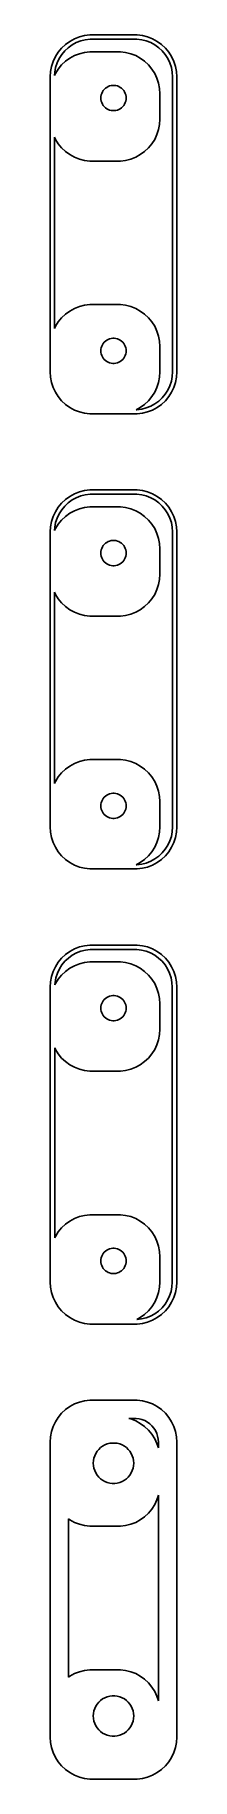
# Model space of a CAD drawing. Header units: metres. Extents: x -8 to 8, y 194 to 400.
import ezdxf

# ---------------------------------------------------------------- set-up
doc = ezdxf.new("R2010")
doc.units = ezdxf.units.M

msp = doc.modelspace()

# ---------------------------------------------------------------- linework, layer by layer
for p, q in [((-5.17912, 399.722), (-5.68712, 399.353)), ((-4.62889, 400.024), (-5.17912, 399.722)), ((-4.91121, 399.299), (-4.416, 399.572)), ((-4.04507, 400.255), (-4.62889, 400.024)), ((-4.416, 399.572), (-3.89056, 399.78)), ((-3.4369, 400.411), (-4.04507, 400.255)), ((-3.89056, 399.78), (-3.3432, 399.92)), ((-2.81395, 400.49), (-3.4369, 400.411)), ((-3.3432, 399.92), (-2.78255, 399.991)), ((2.81395, 400.49), (-2.81395, 400.49)), ((-2.78255, 399.991), (2.78255, 399.991)), ((2.78255, 399.991), (3.3432, 399.92)), ((3.4369, 400.411), (2.81395, 400.49)), ((3.3432, 399.92), (3.89056, 399.78)), ((4.04507, 400.255), (3.4369, 400.411)), ((3.89056, 399.78), (4.416, 399.572)), ((4.62889, 400.024), (4.04507, 400.255)), ((4.416, 399.572), (4.91121, 399.299)), ((5.17912, 399.722), (4.62889, 400.024)), ((5.68712, 399.353), (5.17912, 399.722)), ((-6.88153, 397.909), (-7.14888, 397.341)), ((-6.54507, 398.439), (-6.88153, 397.909)), ((-6.68399, 397.157), (-6.44337, 397.668)), ((-6.14484, 398.923), (-6.54507, 398.439)), ((-6.44337, 397.668), (-6.14056, 398.145)), ((-5.68712, 399.353), (-6.14484, 398.923)), ((-6.14056, 398.145), (-5.78035, 398.58)), ((-5.78035, 398.58), (-5.36839, 398.967)), ((-5.17912, 397.722), (-5.68712, 397.353)), ((-5.36839, 398.967), (-4.91121, 399.299)), ((-4.62889, 398.024), (-5.17912, 397.722)), ((-4.04507, 398.255), (-4.62889, 398.024)), ((-3.4369, 398.411), (-4.04507, 398.255)), ((-2.81395, 398.49), (-3.4369, 398.411)), ((0.81395, 398.49), (-2.81395, 398.49)), ((1.4369, 398.411), (0.81395, 398.49)), ((2.04507, 398.255), (1.4369, 398.411)), ((2.62889, 398.024), (2.04507, 398.255)), ((3.17912, 397.722), (2.62889, 398.024)), ((3.68712, 397.353), (3.17912, 397.722)), ((4.91121, 399.299), (5.36839, 398.967)), ((5.36839, 398.967), (5.78035, 398.58)), ((6.14484, 398.923), (5.68712, 399.353)), ((5.78035, 398.58), (6.14056, 398.145)), ((6.14056, 398.145), (6.44337, 397.668)), ((6.54507, 398.439), (6.14484, 398.923)), ((6.44337, 397.668), (6.68399, 397.157)), ((6.88153, 397.909), (6.54507, 398.439)), ((7.14888, 397.341), (6.88153, 397.909)), ((-7.46057, 396.127), (-7.5, 395.5)), ((-7.5, 395.5), (-7.5, 360.5)), ((-7.34291, 396.743), (-7.46057, 396.127)), ((-7.14888, 397.341), (-7.34291, 396.743)), ((-6.98859, 395.681), (-6.96451, 396.064)), ((-6.88153, 395.909), (-6.98859, 395.681)), ((-6.96451, 396.064), (-6.85861, 396.619)), ((-6.54507, 396.439), (-6.88153, 395.909)), ((-6.85861, 396.619), (-6.68399, 397.157)), ((-6.14484, 396.923), (-6.54507, 396.439)), ((-5.68712, 397.353), (-6.14484, 396.923)), ((4.14484, 396.923), (3.68712, 397.353)), ((4.54507, 396.439), (4.14484, 396.923)), ((4.88153, 395.909), (4.54507, 396.439)), ((5.14888, 395.341), (4.88153, 395.909)), ((5.34291, 394.743), (5.14888, 395.341)), ((6.68399, 397.157), (6.85861, 396.619)), ((6.85861, 396.619), (6.96451, 396.064)), ((6.96451, 396.064), (7, 395.5)), ((7, 395.5), (7, 360.5)), ((7.34291, 396.743), (7.14888, 397.341)), ((7.46057, 396.127), (7.34291, 396.743)), ((7.5, 395.5), (7.46057, 396.127)), ((7.5, 360.5), (7.5, 395.5)), ((-1.48816, 393.188), (-1.45287, 393.373)), ((-1.45287, 393.373), (-1.39465, 393.552)), ((-1.39465, 393.552), (-1.31445, 393.723)), ((-1.31445, 393.723), (-1.21352, 393.882)), ((-1.21352, 393.882), (-1.09344, 394.027)), ((-1.09344, 394.027), (-0.956131, 394.156)), ((-0.956131, 394.156), (-0.803726, 394.266)), ((-0.803726, 394.266), (-0.638657, 394.357)), ((-0.638657, 394.357), (-0.463516, 394.427)), ((-0.463516, 394.427), (-0.281067, 394.473)), ((-0.281067, 394.473), (-0.094177, 394.497)), ((-0.094177, 394.497), (0.094177, 394.497)), ((0.094177, 394.497), (0.281067, 394.473)), ((0.281067, 394.473), (0.463516, 394.427)), ((0.463516, 394.427), (0.638657, 394.357)), ((0.638657, 394.357), (0.803726, 394.266)), ((0.803726, 394.266), (0.956131, 394.156)), ((0.956131, 394.156), (1.09344, 394.027)), ((1.09344, 394.027), (1.21352, 393.882)), ((1.21352, 393.882), (1.31445, 393.723)), ((1.31445, 393.723), (1.39465, 393.552)), ((1.39465, 393.552), (1.45287, 393.373)), ((1.45287, 393.373), (1.48816, 393.188)), ((5.46057, 394.127), (5.34291, 394.743)), ((5.5, 393.5), (5.46057, 394.127)), ((5.5, 390.5), (5.5, 393.5)), ((-1.5, 393), (-1.48816, 393.188)), ((-1.48816, 392.812), (-1.5, 393)), ((-1.45287, 392.627), (-1.48816, 392.812)), ((-1.39465, 392.448), (-1.45287, 392.627)), ((-1.31445, 392.277), (-1.39465, 392.448)), ((-1.21352, 392.118), (-1.31445, 392.277)), ((-1.09344, 391.973), (-1.21352, 392.118)), ((-0.956131, 391.844), (-1.09344, 391.973)), ((-0.803726, 391.734), (-0.956131, 391.844)), ((-0.638657, 391.643), (-0.803726, 391.734)), ((-0.463516, 391.573), (-0.638657, 391.643)), ((-0.281067, 391.527), (-0.463516, 391.573)), ((-0.094177, 391.503), (-0.281067, 391.527)), ((0.094177, 391.503), (-0.094177, 391.503)), ((0.281067, 391.527), (0.094177, 391.503)), ((0.463516, 391.573), (0.281067, 391.527)), ((0.638657, 391.643), (0.463516, 391.573)), ((0.803726, 391.734), (0.638657, 391.643)), ((0.956131, 391.844), (0.803726, 391.734)), ((1.09344, 391.973), (0.956131, 391.844)), ((1.21352, 392.118), (1.09344, 391.973)), ((1.31445, 392.277), (1.21352, 392.118)), ((1.39465, 392.448), (1.31445, 392.277)), ((1.45287, 392.627), (1.39465, 392.448)), ((1.48816, 392.812), (1.45287, 392.627)), ((1.48816, 393.188), (1.5, 393)), ((1.5, 393), (1.48816, 392.812)), ((5.14888, 388.659), (5.34291, 389.257)), ((5.34291, 389.257), (5.46057, 389.873)), ((5.46057, 389.873), (5.5, 390.5)), ((-7, 365.657), (-7, 388.343)), ((-7, 388.343), (-6.88153, 388.091)), ((-6.88153, 388.091), (-6.54507, 387.561)), ((-6.54507, 387.561), (-6.14484, 387.077)), ((-6.14484, 387.077), (-5.68712, 386.647)), ((3.68712, 386.647), (4.14484, 387.077)), ((4.14484, 387.077), (4.54507, 387.561)), ((4.54507, 387.561), (4.88153, 388.091)), ((4.88153, 388.091), (5.14888, 388.659)), ((-5.68712, 386.647), (-5.17912, 386.278)), ((-5.17912, 386.278), (-4.62889, 385.976)), ((-4.62889, 385.976), (-4.04507, 385.745)), ((-4.04507, 385.745), (-3.4369, 385.589)), ((-3.4369, 385.589), (-2.81395, 385.51)), ((-2.81395, 385.51), (0.81395, 385.51)), ((0.81395, 385.51), (1.4369, 385.589)), ((1.4369, 385.589), (2.04507, 385.745)), ((2.04507, 385.745), (2.62889, 385.976)), ((2.62889, 385.976), (3.17912, 386.278)), ((3.17912, 386.278), (3.68712, 386.647)), ((-2.81395, 368.49), (-3.4369, 368.411)), ((0.81395, 368.49), (-2.81395, 368.49)), ((1.4369, 368.411), (0.81395, 368.49)), ((-6.54507, 366.439), (-6.88153, 365.909)), ((-6.14484, 366.923), (-6.54507, 366.439)), ((-5.68712, 367.353), (-6.14484, 366.923)), ((-5.17912, 367.722), (-5.68712, 367.353)), ((-4.62889, 368.024), (-5.17912, 367.722)), ((-4.04507, 368.255), (-4.62889, 368.024)), ((-3.4369, 368.411), (-4.04507, 368.255)), ((2.04507, 368.255), (1.4369, 368.411)), ((2.62889, 368.024), (2.04507, 368.255)), ((3.17912, 367.722), (2.62889, 368.024)), ((3.68712, 367.353), (3.17912, 367.722)), ((4.14484, 366.923), (3.68712, 367.353)), ((4.54507, 366.439), (4.14484, 366.923)), ((4.88153, 365.909), (4.54507, 366.439)), ((-6.88153, 365.909), (-7, 365.657)), ((-0.803726, 364.266), (-0.638657, 364.357)), ((-0.638657, 364.357), (-0.463516, 364.427)), ((-0.463516, 364.427), (-0.281067, 364.473)), ((-0.281067, 364.473), (-0.094177, 364.497)), ((-0.094177, 364.497), (0.094177, 364.497)), ((0.094177, 364.497), (0.281067, 364.473)), ((0.281067, 364.473), (0.463516, 364.427)), ((0.463516, 364.427), (0.638657, 364.357)), ((0.638657, 364.357), (0.803726, 364.266)), ((5.14888, 365.341), (4.88153, 365.909)), ((5.34291, 364.743), (5.14888, 365.341)), ((5.46057, 364.127), (5.34291, 364.743)), ((-1.5, 363), (-1.48816, 363.188)), ((-1.48816, 362.812), (-1.5, 363)), ((-1.48816, 363.188), (-1.45287, 363.373)), ((-1.45287, 362.627), (-1.48816, 362.812)), ((-1.45287, 363.373), (-1.39465, 363.552)), ((-1.39465, 362.448), (-1.45287, 362.627)), ((-1.39465, 363.552), (-1.31445, 363.723)), ((-1.31445, 362.277), (-1.39465, 362.448)), ((-1.31445, 363.723), (-1.21352, 363.882)), ((-1.21352, 362.118), (-1.31445, 362.277)), ((-1.21352, 363.882), (-1.09344, 364.027)), ((-1.09344, 364.027), (-0.956131, 364.156)), ((-0.956131, 364.156), (-0.803726, 364.266)), ((0.803726, 364.266), (0.956131, 364.156)), ((0.956131, 364.156), (1.09344, 364.027)), ((1.09344, 364.027), (1.21352, 363.882)), ((1.21352, 363.882), (1.31445, 363.723)), ((1.31445, 362.277), (1.21352, 362.118)), ((1.31445, 363.723), (1.39465, 363.552)), ((1.39465, 362.448), (1.31445, 362.277)), ((1.39465, 363.552), (1.45287, 363.373)), ((1.45287, 362.627), (1.39465, 362.448)), ((1.45287, 363.373), (1.48816, 363.188)), ((1.48816, 362.812), (1.45287, 362.627)), ((1.48816, 363.188), (1.5, 363)), ((1.5, 363), (1.48816, 362.812)), ((5.5, 363.5), (5.46057, 364.127)), ((5.5, 360.5), (5.5, 363.5)), ((-7.5, 360.5), (-7.46057, 359.873)), ((-1.09344, 361.973), (-1.21352, 362.118)), ((-0.956131, 361.844), (-1.09344, 361.973)), ((-0.803726, 361.734), (-0.956131, 361.844)), ((-0.638657, 361.643), (-0.803726, 361.734)), ((-0.463516, 361.573), (-0.638657, 361.643)), ((-0.281067, 361.527), (-0.463516, 361.573)), ((-0.094177, 361.503), (-0.281067, 361.527)), ((0.094177, 361.503), (-0.094177, 361.503)), ((0.281067, 361.527), (0.094177, 361.503)), ((0.463516, 361.573), (0.281067, 361.527)), ((0.638657, 361.643), (0.463516, 361.573)), ((0.803726, 361.734), (0.638657, 361.643)), ((0.956131, 361.844), (0.803726, 361.734)), ((1.09344, 361.973), (0.956131, 361.844)), ((1.21352, 362.118), (1.09344, 361.973)), ((5.46057, 359.873), (5.5, 360.5)), ((7, 360.5), (6.96451, 359.936)), ((7.46057, 359.873), (7.5, 360.5)), ((-7.46057, 359.873), (-7.34291, 359.257)), ((-7.34291, 359.257), (-7.14888, 358.659)), ((-7.14888, 358.659), (-6.88153, 358.091)), ((-6.88153, 358.091), (-6.54507, 357.561)), ((4.54507, 357.561), (4.88153, 358.091)), ((4.88153, 358.091), (5.14888, 358.659)), ((5.14888, 358.659), (5.34291, 359.257)), ((5.34291, 359.257), (5.46057, 359.873)), ((6.44337, 358.332), (6.14056, 357.855)), ((6.68399, 358.843), (6.44337, 358.332)), ((6.54507, 357.561), (6.88153, 358.091)), ((6.85861, 359.381), (6.68399, 358.843)), ((6.96451, 359.936), (6.85861, 359.381)), ((6.88153, 358.091), (7.14888, 358.659)), ((7.14888, 358.659), (7.34291, 359.257)), ((7.34291, 359.257), (7.46057, 359.873)), ((-6.54507, 357.561), (-6.14484, 357.077)), ((-6.14484, 357.077), (-5.68712, 356.647)), ((-5.68712, 356.647), (-5.17912, 356.278)), ((-5.17912, 356.278), (-4.62889, 355.976)), ((2.68895, 356.009), (3.17912, 356.278)), ((2.78255, 356.009), (2.68895, 356.009)), ((3.3432, 356.08), (2.78255, 356.009)), ((3.17912, 356.278), (3.68712, 356.647)), ((3.89056, 356.22), (3.3432, 356.08)), ((3.68712, 356.647), (4.14484, 357.077)), ((4.416, 356.428), (3.89056, 356.22)), ((4.14484, 357.077), (4.54507, 357.561)), ((4.91121, 356.701), (4.416, 356.428)), ((4.62889, 355.976), (5.17912, 356.278)), ((5.36839, 357.033), (4.91121, 356.701)), ((5.17912, 356.278), (5.68712, 356.647)), ((5.78035, 357.42), (5.36839, 357.033)), ((5.68712, 356.647), (6.14484, 357.077)), ((6.14056, 357.855), (5.78035, 357.42)), ((6.14484, 357.077), (6.54507, 357.561)), ((-4.62889, 355.976), (-4.04507, 355.745)), ((-4.04507, 355.745), (-3.4369, 355.589)), ((-3.4369, 355.589), (-2.81395, 355.51)), ((-2.81395, 355.51), (2.81395, 355.51)), ((2.81395, 355.51), (3.4369, 355.589)), ((3.4369, 355.589), (4.04507, 355.745)), ((4.04507, 355.745), (4.62889, 355.976)), ((-5.17912, 345.722), (-5.68712, 345.353)), ((-4.62889, 346.024), (-5.17912, 345.722)), ((-4.04507, 346.255), (-4.62889, 346.024)), ((-4.416, 345.572), (-3.89056, 345.78)), ((-3.4369, 346.411), (-4.04507, 346.255)), ((-3.89056, 345.78), (-3.3432, 345.92)), ((-2.81395, 346.49), (-3.4369, 346.411)), ((-3.3432, 345.92), (-2.78255, 345.991)), ((2.81395, 346.49), (-2.81395, 346.49)), ((-2.78255, 345.991), (2.78255, 345.991)), ((2.78255, 345.991), (3.3432, 345.92)), ((3.4369, 346.411), (2.81395, 346.49)), ((3.3432, 345.92), (3.89056, 345.78)), ((4.04507, 346.255), (3.4369, 346.411)), ((3.89056, 345.78), (4.416, 345.572)), ((4.62889, 346.024), (4.04507, 346.255)), ((5.17912, 345.722), (4.62889, 346.024)), ((5.68712, 345.353), (5.17912, 345.722)), ((-6.88153, 343.909), (-7.14888, 343.341)), ((-6.54507, 344.439), (-6.88153, 343.909)), ((-6.68399, 343.157), (-6.44337, 343.668)), ((-6.14484, 344.923), (-6.54507, 344.439)), ((-6.44337, 343.668), (-6.14056, 344.145)), ((-5.68712, 345.353), (-6.14484, 344.923)), ((-6.14056, 344.145), (-5.78035, 344.58)), ((-5.78035, 344.58), (-5.36839, 344.967)), ((-5.17912, 343.722), (-5.68712, 343.353)), ((-5.36839, 344.967), (-4.91121, 345.299)), ((-4.62889, 344.024), (-5.17912, 343.722)), ((-4.91121, 345.299), (-4.416, 345.572)), ((-4.04507, 344.255), (-4.62889, 344.024)), ((-3.4369, 344.411), (-4.04507, 344.255)), ((-2.81395, 344.49), (-3.4369, 344.411)), ((0.81395, 344.49), (-2.81395, 344.49)), ((1.4369, 344.411), (0.81395, 344.49)), ((2.04507, 344.255), (1.4369, 344.411)), ((2.62889, 344.024), (2.04507, 344.255)), ((3.17912, 343.722), (2.62889, 344.024)), ((3.68712, 343.353), (3.17912, 343.722)), ((4.416, 345.572), (4.91121, 345.299)), ((4.91121, 345.299), (5.36839, 344.967)), ((5.36839, 344.967), (5.78035, 344.58)), ((6.14484, 344.923), (5.68712, 345.353)), ((5.78035, 344.58), (6.14056, 344.145)), ((6.14056, 344.145), (6.44337, 343.668)), ((6.54507, 344.439), (6.14484, 344.923)), ((6.44337, 343.668), (6.68399, 343.157)), ((6.88153, 343.909), (6.54507, 344.439)), ((7.14888, 343.341), (6.88153, 343.909)), ((-7.46057, 342.127), (-7.5, 341.5)), ((-7.34291, 342.743), (-7.46057, 342.127)), ((-7.14888, 343.341), (-7.34291, 342.743)), ((-6.98859, 341.681), (-6.96451, 342.064)), ((-6.88153, 341.909), (-6.98859, 341.681)), ((-6.96451, 342.064), (-6.85861, 342.619)), ((-6.54507, 342.439), (-6.88153, 341.909)), ((-6.85861, 342.619), (-6.68399, 343.157)), ((-6.14484, 342.923), (-6.54507, 342.439)), ((-5.68712, 343.353), (-6.14484, 342.923)), ((4.14484, 342.923), (3.68712, 343.353)), ((4.54507, 342.439), (4.14484, 342.923)), ((4.88153, 341.909), (4.54507, 342.439)), ((5.14888, 341.341), (4.88153, 341.909)), ((6.68399, 343.157), (6.85861, 342.619)), ((6.85861, 342.619), (6.96451, 342.064)), ((6.96451, 342.064), (7, 341.5)), ((7.34291, 342.743), (7.14888, 343.341)), ((7.46057, 342.127), (7.34291, 342.743)), ((7.5, 341.5), (7.46057, 342.127)), ((-7.5, 341.5), (-7.5, 306.5)), ((-1.45287, 339.373), (-1.39465, 339.552)), ((-1.39465, 339.552), (-1.31445, 339.723)), ((-1.31445, 339.723), (-1.21352, 339.882)), ((-1.21352, 339.882), (-1.09344, 340.027)), ((-1.09344, 340.027), (-0.956131, 340.156)), ((-0.956131, 340.156), (-0.803726, 340.266)), ((-0.803726, 340.266), (-0.638657, 340.357)), ((-0.638657, 340.357), (-0.463516, 340.427)), ((-0.463516, 340.427), (-0.281067, 340.473)), ((-0.281067, 340.473), (-0.094177, 340.497)), ((-0.094177, 340.497), (0.094177, 340.497)), ((0.094177, 340.497), (0.281067, 340.473)), ((0.281067, 340.473), (0.463516, 340.427)), ((0.463516, 340.427), (0.638657, 340.357)), ((0.638657, 340.357), (0.803726, 340.266)), ((0.803726, 340.266), (0.956131, 340.156)), ((0.956131, 340.156), (1.09344, 340.027)), ((1.09344, 340.027), (1.21352, 339.882)), ((1.21352, 339.882), (1.31445, 339.723)), ((1.31445, 339.723), (1.39465, 339.552)), ((1.39465, 339.552), (1.45287, 339.373)), ((5.34291, 340.743), (5.14888, 341.341)), ((5.46057, 340.127), (5.34291, 340.743)), ((5.5, 339.5), (5.46057, 340.127)), ((5.5, 336.5), (5.5, 339.5)), ((7, 341.5), (7, 306.5)), ((7.5, 306.5), (7.5, 341.5)), ((-1.5, 339), (-1.48816, 339.188)), ((-1.48816, 338.812), (-1.5, 339)), ((-1.48816, 339.188), (-1.45287, 339.373)), ((-1.45287, 338.627), (-1.48816, 338.812)), ((-1.39465, 338.448), (-1.45287, 338.627)), ((-1.31445, 338.277), (-1.39465, 338.448)), ((-1.21352, 338.118), (-1.31445, 338.277)), ((-1.09344, 337.973), (-1.21352, 338.118)), ((-0.956131, 337.844), (-1.09344, 337.973)), ((-0.803726, 337.734), (-0.956131, 337.844)), ((-0.638657, 337.643), (-0.803726, 337.734)), ((-0.463516, 337.573), (-0.638657, 337.643)), ((-0.281067, 337.527), (-0.463516, 337.573)), ((-0.094177, 337.503), (-0.281067, 337.527)), ((0.094177, 337.503), (-0.094177, 337.503)), ((0.281067, 337.527), (0.094177, 337.503)), ((0.463516, 337.573), (0.281067, 337.527)), ((0.638657, 337.643), (0.463516, 337.573)), ((0.803726, 337.734), (0.638657, 337.643)), ((0.956131, 337.844), (0.803726, 337.734)), ((1.09344, 337.973), (0.956131, 337.844)), ((1.21352, 338.118), (1.09344, 337.973)), ((1.31445, 338.277), (1.21352, 338.118)), ((1.39465, 338.448), (1.31445, 338.277)), ((1.45287, 338.627), (1.39465, 338.448)), ((1.45287, 339.373), (1.48816, 339.188)), ((1.48816, 338.812), (1.45287, 338.627)), ((1.48816, 339.188), (1.5, 339)), ((1.5, 339), (1.48816, 338.812)), ((5.34291, 335.257), (5.46057, 335.873)), ((5.46057, 335.873), (5.5, 336.5)), ((-7, 311.657), (-7, 334.343)), ((-7, 334.343), (-6.88153, 334.091)), ((-6.88153, 334.091), (-6.54507, 333.561)), ((-6.54507, 333.561), (-6.14484, 333.077)), ((4.14484, 333.077), (4.54507, 333.561)), ((4.54507, 333.561), (4.88153, 334.091)), ((4.88153, 334.091), (5.14888, 334.659)), ((5.14888, 334.659), (5.34291, 335.257)), ((-6.14484, 333.077), (-5.68712, 332.647)), ((-5.68712, 332.647), (-5.17912, 332.278)), ((-5.17912, 332.278), (-4.62889, 331.976)), ((-4.62889, 331.976), (-4.04507, 331.745)), ((-4.04507, 331.745), (-3.4369, 331.589)), ((-3.4369, 331.589), (-2.81395, 331.51)), ((-2.81395, 331.51), (0.81395, 331.51)), ((0.81395, 331.51), (1.4369, 331.589)), ((1.4369, 331.589), (2.04507, 331.745)), ((2.04507, 331.745), (2.62889, 331.976)), ((2.62889, 331.976), (3.17912, 332.278)), ((3.17912, 332.278), (3.68712, 332.647)), ((3.68712, 332.647), (4.14484, 333.077)), ((-6.14484, 312.923), (-6.54507, 312.439)), ((-5.68712, 313.353), (-6.14484, 312.923)), ((-5.17912, 313.722), (-5.68712, 313.353)), ((-4.62889, 314.024), (-5.17912, 313.722)), ((-4.04507, 314.255), (-4.62889, 314.024)), ((-3.4369, 314.411), (-4.04507, 314.255)), ((-2.81395, 314.49), (-3.4369, 314.411)), ((0.81395, 314.49), (-2.81395, 314.49)), ((1.4369, 314.411), (0.81395, 314.49)), ((2.04507, 314.255), (1.4369, 314.411)), ((2.62889, 314.024), (2.04507, 314.255)), ((3.17912, 313.722), (2.62889, 314.024)), ((3.68712, 313.353), (3.17912, 313.722)), ((4.14484, 312.923), (3.68712, 313.353)), ((4.54507, 312.439), (4.14484, 312.923)), ((-6.88153, 311.909), (-7, 311.657)), ((-6.54507, 312.439), (-6.88153, 311.909)), ((-0.463516, 310.427), (-0.281067, 310.473)), ((-0.281067, 310.473), (-0.094177, 310.497)), ((-0.094177, 310.497), (0.094177, 310.497)), ((0.094177, 310.497), (0.281067, 310.473)), ((0.281067, 310.473), (0.463516, 310.427)), ((4.88153, 311.909), (4.54507, 312.439)), ((5.14888, 311.341), (4.88153, 311.909)), ((5.34291, 310.743), (5.14888, 311.341)), ((5.46057, 310.127), (5.34291, 310.743)), ((-1.5, 309), (-1.48816, 309.188)), ((-1.48816, 308.812), (-1.5, 309)), ((-1.48816, 309.188), (-1.45287, 309.373)), ((-1.45287, 308.627), (-1.48816, 308.812)), ((-1.45287, 309.373), (-1.39465, 309.552)), ((-1.39465, 308.448), (-1.45287, 308.627)), ((-1.39465, 309.552), (-1.31445, 309.723)), ((-1.31445, 308.277), (-1.39465, 308.448)), ((-1.31445, 309.723), (-1.21352, 309.882)), ((-1.21352, 309.882), (-1.09344, 310.027)), ((-1.09344, 310.027), (-0.956131, 310.156)), ((-0.956131, 310.156), (-0.803726, 310.266)), ((-0.803726, 310.266), (-0.638657, 310.357)), ((-0.638657, 310.357), (-0.463516, 310.427)), ((0.463516, 310.427), (0.638657, 310.357)), ((0.638657, 310.357), (0.803726, 310.266)), ((0.803726, 310.266), (0.956131, 310.156)), ((0.956131, 310.156), (1.09344, 310.027)), ((1.09344, 310.027), (1.21352, 309.882)), ((1.21352, 309.882), (1.31445, 309.723)), ((1.31445, 309.723), (1.39465, 309.552)), ((1.39465, 308.448), (1.31445, 308.277)), ((1.39465, 309.552), (1.45287, 309.373)), ((1.45287, 308.627), (1.39465, 308.448)), ((1.45287, 309.373), (1.48816, 309.188)), ((1.48816, 308.812), (1.45287, 308.627)), ((1.48816, 309.188), (1.5, 309)), ((1.5, 309), (1.48816, 308.812)), ((5.5, 309.5), (5.46057, 310.127)), ((5.5, 306.5), (5.5, 309.5)), ((-7.5, 306.5), (-7.46057, 305.873)), ((-1.21352, 308.118), (-1.31445, 308.277)), ((-1.09344, 307.973), (-1.21352, 308.118)), ((-0.956131, 307.844), (-1.09344, 307.973)), ((-0.803726, 307.734), (-0.956131, 307.844)), ((-0.638657, 307.643), (-0.803726, 307.734)), ((-0.463516, 307.573), (-0.638657, 307.643)), ((-0.281067, 307.527), (-0.463516, 307.573)), ((-0.094177, 307.503), (-0.281067, 307.527)), ((0.094177, 307.503), (-0.094177, 307.503)), ((0.281067, 307.527), (0.094177, 307.503)), ((0.463516, 307.573), (0.281067, 307.527)), ((0.638657, 307.643), (0.463516, 307.573)), ((0.803726, 307.734), (0.638657, 307.643)), ((0.956131, 307.844), (0.803726, 307.734)), ((1.09344, 307.973), (0.956131, 307.844)), ((1.21352, 308.118), (1.09344, 307.973)), ((1.31445, 308.277), (1.21352, 308.118)), ((5.46057, 305.873), (5.5, 306.5)), ((7, 306.5), (6.96451, 305.936)), ((7.46057, 305.873), (7.5, 306.5)), ((-7.46057, 305.873), (-7.34291, 305.257)), ((-7.34291, 305.257), (-7.14888, 304.659)), ((-7.14888, 304.659), (-6.88153, 304.091)), ((4.88153, 304.091), (5.14888, 304.659)), ((5.14888, 304.659), (5.34291, 305.257)), ((5.34291, 305.257), (5.46057, 305.873)), ((6.44337, 304.332), (6.14056, 303.855)), ((6.68399, 304.843), (6.44337, 304.332)), ((6.85861, 305.381), (6.68399, 304.843)), ((6.96451, 305.936), (6.85861, 305.381)), ((6.88153, 304.091), (7.14888, 304.659)), ((7.14888, 304.659), (7.34291, 305.257)), ((7.34291, 305.257), (7.46057, 305.873)), ((-6.88153, 304.091), (-6.54507, 303.561)), ((-6.54507, 303.561), (-6.14484, 303.077)), ((-6.14484, 303.077), (-5.68712, 302.647)), ((-5.68712, 302.647), (-5.17912, 302.278)), ((-5.17912, 302.278), (-4.62889, 301.976)), ((2.68895, 302.009), (3.17912, 302.278)), ((3.17912, 302.278), (3.68712, 302.647)), ((3.89056, 302.22), (3.3432, 302.08)), ((3.68712, 302.647), (4.14484, 303.077)), ((4.416, 302.428), (3.89056, 302.22)), ((4.14484, 303.077), (4.54507, 303.561)), ((4.91121, 302.701), (4.416, 302.428)), ((4.54507, 303.561), (4.88153, 304.091)), ((4.62889, 301.976), (5.17912, 302.278)), ((5.36839, 303.033), (4.91121, 302.701)), ((5.17912, 302.278), (5.68712, 302.647)), ((5.78035, 303.42), (5.36839, 303.033)), ((5.68712, 302.647), (6.14484, 303.077)), ((6.14056, 303.855), (5.78035, 303.42)), ((6.14484, 303.077), (6.54507, 303.561)), ((6.54507, 303.561), (6.88153, 304.091)), ((-4.62889, 301.976), (-4.04507, 301.745)), ((-4.04507, 301.745), (-3.4369, 301.589)), ((-3.4369, 301.589), (-2.81395, 301.51)), ((-2.81395, 301.51), (2.81395, 301.51)), ((2.78255, 302.009), (2.68895, 302.009)), ((3.3432, 302.08), (2.78255, 302.009)), ((2.81395, 301.51), (3.4369, 301.589)), ((3.4369, 301.589), (4.04507, 301.745)), ((4.04507, 301.745), (4.62889, 301.976)), ((-4.62889, 292.024), (-5.17912, 291.722)), ((-4.04507, 292.255), (-4.62889, 292.024)), ((-3.4369, 292.411), (-4.04507, 292.255)), ((-3.88084, 291.75), (-3.33731, 291.889)), ((-2.81395, 292.49), (-3.4369, 292.411)), ((-3.33731, 291.889), (-2.78058, 291.96)), ((2.81395, 292.49), (-2.81395, 292.49)), ((-2.78058, 291.96), (2.78058, 291.96)), ((2.78058, 291.96), (3.33731, 291.889)), ((3.4369, 292.411), (2.81395, 292.49)), ((3.33731, 291.889), (3.88084, 291.75)), ((4.04507, 292.255), (3.4369, 292.411)), ((4.62889, 292.024), (4.04507, 292.255)), ((5.17912, 291.722), (4.62889, 292.024)), ((-6.88153, 289.909), (-7.14888, 289.341)), ((-6.54507, 290.439), (-6.88153, 289.909)), ((-6.14484, 290.923), (-6.54507, 290.439)), ((-6.4158, 289.653), (-6.11511, 290.127)), ((-5.68712, 291.353), (-6.14484, 290.923)), ((-6.11511, 290.127), (-5.75742, 290.559)), ((-5.75742, 290.559), (-5.34834, 290.943)), ((-5.17912, 291.722), (-5.68712, 291.353)), ((-5.34834, 290.943), (-4.89436, 291.273)), ((-4.62889, 290.024), (-5.17912, 289.722)), ((-4.89436, 291.273), (-4.4026, 291.543)), ((-4.04507, 290.255), (-4.62889, 290.024)), ((-4.4026, 291.543), (-3.88084, 291.75)), ((-3.4369, 290.411), (-4.04507, 290.255)), ((-2.81395, 290.49), (-3.4369, 290.411)), ((0.81395, 290.49), (-2.81395, 290.49)), ((1.4369, 290.411), (0.81395, 290.49)), ((2.04507, 290.255), (1.4369, 290.411)), ((2.62889, 290.024), (2.04507, 290.255)), ((3.17912, 289.722), (2.62889, 290.024)), ((3.88084, 291.75), (4.4026, 291.543)), ((4.4026, 291.543), (4.89436, 291.273)), ((4.89436, 291.273), (5.34834, 290.943)), ((5.68712, 291.353), (5.17912, 291.722)), ((5.34834, 290.943), (5.75742, 290.559)), ((6.14484, 290.923), (5.68712, 291.353)), ((5.75742, 290.559), (6.11511, 290.127)), ((6.11511, 290.127), (6.4158, 289.653)), ((6.54507, 290.439), (6.14484, 290.923)), ((6.88153, 289.909), (6.54507, 290.439)), ((7.14888, 289.341), (6.88153, 289.909)), ((-7.46057, 288.127), (-7.5, 287.5)), ((-7.34291, 288.743), (-7.46057, 288.127)), ((-7.14888, 289.341), (-7.34291, 288.743)), ((-6.95227, 287.758), (-6.9333, 288.06)), ((-6.88153, 287.909), (-6.95227, 287.758)), ((-6.9333, 288.06), (-6.82814, 288.611)), ((-6.54507, 288.439), (-6.88153, 287.909)), ((-6.82814, 288.611), (-6.65474, 289.145)), ((-6.65474, 289.145), (-6.4158, 289.653)), ((-6.14484, 288.923), (-6.54507, 288.439)), ((-5.68712, 289.353), (-6.14484, 288.923)), ((-5.17912, 289.722), (-5.68712, 289.353)), ((3.68712, 289.353), (3.17912, 289.722)), ((4.14484, 288.923), (3.68712, 289.353)), ((4.54507, 288.439), (4.14484, 288.923)), ((4.88153, 287.909), (4.54507, 288.439)), ((5.14888, 287.341), (4.88153, 287.909)), ((6.4158, 289.653), (6.65474, 289.145)), ((6.65474, 289.145), (6.82814, 288.611)), ((6.82814, 288.611), (6.9333, 288.06)), ((6.9333, 288.06), (6.96854, 287.5)), ((7.34291, 288.743), (7.14888, 289.341)), ((7.46057, 288.127), (7.34291, 288.743)), ((7.5, 287.5), (7.46057, 288.127)), ((-7.5, 287.5), (-7.5, 252.5)), ((-1.39465, 285.552), (-1.31445, 285.723)), ((-1.31445, 285.723), (-1.21352, 285.882)), ((-1.21352, 285.882), (-1.09344, 286.027)), ((-1.09344, 286.027), (-0.956131, 286.156)), ((-0.956131, 286.156), (-0.803726, 286.266)), ((-0.803726, 286.266), (-0.638657, 286.357)), ((-0.638657, 286.357), (-0.463516, 286.427)), ((-0.463516, 286.427), (-0.281067, 286.473)), ((-0.281067, 286.473), (-0.094177, 286.497)), ((-0.094177, 286.497), (0.094177, 286.497)), ((0.094177, 286.497), (0.281067, 286.473)), ((0.281067, 286.473), (0.463516, 286.427)), ((0.463516, 286.427), (0.638657, 286.357)), ((0.638657, 286.357), (0.803726, 286.266)), ((0.803726, 286.266), (0.956131, 286.156)), ((0.956131, 286.156), (1.09344, 286.027)), ((1.09344, 286.027), (1.21352, 285.882)), ((1.21352, 285.882), (1.31445, 285.723)), ((1.31445, 285.723), (1.39465, 285.552)), ((5.34291, 286.743), (5.14888, 287.341)), ((5.46057, 286.127), (5.34291, 286.743)), ((5.5, 285.5), (5.46057, 286.127)), ((6.96854, 287.5), (6.96854, 252.5)), ((7.5, 252.5), (7.5, 287.5)), ((-1.5, 285), (-1.48816, 285.188)), ((-1.48816, 284.812), (-1.5, 285)), ((-1.48816, 285.188), (-1.45287, 285.373)), ((-1.45287, 284.627), (-1.48816, 284.812)), ((-1.45287, 285.373), (-1.39465, 285.552)), ((-1.39465, 284.448), (-1.45287, 284.627)), ((-1.31445, 284.277), (-1.39465, 284.448)), ((-1.21352, 284.118), (-1.31445, 284.277)), ((-1.09344, 283.973), (-1.21352, 284.118)), ((-0.956131, 283.844), (-1.09344, 283.973)), ((-0.803726, 283.734), (-0.956131, 283.844)), ((-0.638657, 283.643), (-0.803726, 283.734)), ((-0.463516, 283.573), (-0.638657, 283.643)), ((-0.281067, 283.527), (-0.463516, 283.573)), ((0.463516, 283.573), (0.281067, 283.527)), ((0.638657, 283.643), (0.463516, 283.573)), ((0.803726, 283.734), (0.638657, 283.643)), ((0.956131, 283.844), (0.803726, 283.734)), ((1.09344, 283.973), (0.956131, 283.844)), ((1.21352, 284.118), (1.09344, 283.973)), ((1.31445, 284.277), (1.21352, 284.118)), ((1.39465, 284.448), (1.31445, 284.277)), ((1.39465, 285.552), (1.45287, 285.373)), ((1.45287, 284.627), (1.39465, 284.448)), ((1.45287, 285.373), (1.48816, 285.188)), ((1.48816, 284.812), (1.45287, 284.627)), ((1.48816, 285.188), (1.5, 285)), ((1.5, 285), (1.48816, 284.812)), ((5.5, 282.5), (5.5, 285.5)), ((-0.094177, 283.503), (-0.281067, 283.527)), ((0.094177, 283.503), (-0.094177, 283.503)), ((0.281067, 283.527), (0.094177, 283.503)), ((5.34291, 281.257), (5.46057, 281.873)), ((5.46057, 281.873), (5.5, 282.5)), ((-6.96854, 257.724), (-6.96854, 280.276)), ((-6.96854, 280.276), (-6.88153, 280.091)), ((-6.88153, 280.091), (-6.54507, 279.561)), ((-6.54507, 279.561), (-6.14484, 279.077)), ((4.14484, 279.077), (4.54507, 279.561)), ((4.54507, 279.561), (4.88153, 280.091)), ((4.88153, 280.091), (5.14888, 280.659)), ((5.14888, 280.659), (5.34291, 281.257)), ((-6.14484, 279.077), (-5.68712, 278.647)), ((-5.68712, 278.647), (-5.17912, 278.278)), ((-5.17912, 278.278), (-4.62889, 277.976)), ((-4.62889, 277.976), (-4.04507, 277.745)), ((-4.04507, 277.745), (-3.4369, 277.589)), ((-3.4369, 277.589), (-2.81395, 277.51)), ((-2.81395, 277.51), (0.81395, 277.51)), ((0.81395, 277.51), (1.4369, 277.589)), ((1.4369, 277.589), (2.04507, 277.745)), ((2.04507, 277.745), (2.62889, 277.976)), ((2.62889, 277.976), (3.17912, 278.278)), ((3.17912, 278.278), (3.68712, 278.647)), ((3.68712, 278.647), (4.14484, 279.077)), ((-6.14484, 258.923), (-6.54507, 258.439)), ((-5.68712, 259.353), (-6.14484, 258.923)), ((-5.17912, 259.722), (-5.68712, 259.353)), ((-4.62889, 260.024), (-5.17912, 259.722)), ((-4.04507, 260.255), (-4.62889, 260.024)), ((-3.4369, 260.411), (-4.04507, 260.255)), ((-2.81395, 260.49), (-3.4369, 260.411)), ((0.81395, 260.49), (-2.81395, 260.49)), ((1.4369, 260.411), (0.81395, 260.49)), ((2.04507, 260.255), (1.4369, 260.411)), ((2.62889, 260.024), (2.04507, 260.255)), ((3.17912, 259.722), (2.62889, 260.024)), ((3.68712, 259.353), (3.17912, 259.722)), ((4.14484, 258.923), (3.68712, 259.353)), ((4.54507, 258.439), (4.14484, 258.923)), ((-6.88153, 257.909), (-6.96854, 257.724)), ((-6.54507, 258.439), (-6.88153, 257.909)), ((4.88153, 257.909), (4.54507, 258.439)), ((5.14888, 257.341), (4.88153, 257.909)), ((5.34291, 256.743), (5.14888, 257.341)), ((5.46057, 256.127), (5.34291, 256.743)), ((-1.5, 255), (-1.48816, 255.188)), ((-1.48816, 254.812), (-1.5, 255)), ((-1.48816, 255.188), (-1.45287, 255.373)), ((-1.45287, 254.627), (-1.48816, 254.812)), ((-1.45287, 255.373), (-1.39465, 255.552)), ((-1.39465, 254.448), (-1.45287, 254.627)), ((-1.39465, 255.552), (-1.31445, 255.723)), ((-1.31445, 255.723), (-1.21352, 255.882)), ((-1.21352, 255.882), (-1.09344, 256.027)), ((-1.09344, 256.027), (-0.956131, 256.156)), ((-0.956131, 256.156), (-0.803726, 256.266)), ((-0.803726, 256.266), (-0.638657, 256.357)), ((-0.638657, 256.357), (-0.463516, 256.427)), ((-0.463516, 256.427), (-0.281067, 256.473)), ((-0.281067, 256.473), (-0.094177, 256.497)), ((-0.094177, 256.497), (0.094177, 256.497)), ((0.094177, 256.497), (0.281067, 256.473)), ((0.281067, 256.473), (0.463516, 256.427)), ((0.463516, 256.427), (0.638657, 256.357)), ((0.638657, 256.357), (0.803726, 256.266)), ((0.803726, 256.266), (0.956131, 256.156)), ((0.956131, 256.156), (1.09344, 256.027)), ((1.09344, 256.027), (1.21352, 255.882)), ((1.21352, 255.882), (1.31445, 255.723)), ((1.31445, 255.723), (1.39465, 255.552)), ((1.39465, 255.552), (1.45287, 255.373)), ((1.45287, 254.627), (1.39465, 254.448)), ((1.45287, 255.373), (1.48816, 255.188)), ((1.48816, 254.812), (1.45287, 254.627)), ((1.48816, 255.188), (1.5, 255)), ((1.5, 255), (1.48816, 254.812)), ((5.5, 255.5), (5.46057, 256.127)), ((5.5, 252.5), (5.5, 255.5)), ((-1.31445, 254.277), (-1.39465, 254.448)), ((-1.21352, 254.118), (-1.31445, 254.277)), ((-1.09344, 253.973), (-1.21352, 254.118)), ((-0.956131, 253.844), (-1.09344, 253.973)), ((-0.803726, 253.734), (-0.956131, 253.844)), ((-0.638657, 253.643), (-0.803726, 253.734)), ((-0.463516, 253.573), (-0.638657, 253.643)), ((-0.281067, 253.527), (-0.463516, 253.573)), ((-0.094177, 253.503), (-0.281067, 253.527)), ((0.094177, 253.503), (-0.094177, 253.503)), ((0.281067, 253.527), (0.094177, 253.503)), ((0.463516, 253.573), (0.281067, 253.527)), ((0.638657, 253.643), (0.463516, 253.573)), ((0.803726, 253.734), (0.638657, 253.643)), ((0.956131, 253.844), (0.803726, 253.734)), ((1.09344, 253.973), (0.956131, 253.844)), ((1.21352, 254.118), (1.09344, 253.973)), ((1.31445, 254.277), (1.21352, 254.118)), ((1.39465, 254.448), (1.31445, 254.277)), ((-7.5, 252.5), (-7.46057, 251.873)), ((-7.46057, 251.873), (-7.34291, 251.257)), ((-7.34291, 251.257), (-7.14888, 250.659)), ((-7.14888, 250.659), (-6.88153, 250.091)), ((4.88153, 250.091), (5.14888, 250.659)), ((5.14888, 250.659), (5.34291, 251.257)), ((5.34291, 251.257), (5.46057, 251.873)), ((5.46057, 251.873), (5.5, 252.5)), ((6.65474, 250.855), (6.4158, 250.347)), ((6.82814, 251.389), (6.65474, 250.855)), ((6.9333, 251.94), (6.82814, 251.389)), ((6.88153, 250.091), (7.14888, 250.659)), ((6.96854, 252.5), (6.9333, 251.94)), ((7.14888, 250.659), (7.34291, 251.257)), ((7.34291, 251.257), (7.46057, 251.873)), ((7.46057, 251.873), (7.5, 252.5)), ((-6.88153, 250.091), (-6.54507, 249.561)), ((-6.54507, 249.561), (-6.14484, 249.077)), ((-6.14484, 249.077), (-5.68712, 248.647)), ((-5.68712, 248.647), (-5.17912, 248.278)), ((3.17912, 248.278), (3.68712, 248.647)), ((3.68712, 248.647), (4.14484, 249.077)), ((4.4026, 248.457), (3.88084, 248.25)), ((4.14484, 249.077), (4.54507, 249.561)), ((4.89436, 248.727), (4.4026, 248.457)), ((4.54507, 249.561), (4.88153, 250.091)), ((5.34834, 249.057), (4.89436, 248.727)), ((5.17912, 248.278), (5.68712, 248.647)), ((5.75742, 249.441), (5.34834, 249.057)), ((5.68712, 248.647), (6.14484, 249.077)), ((6.11511, 249.873), (5.75742, 249.441)), ((6.4158, 250.347), (6.11511, 249.873)), ((6.14484, 249.077), (6.54507, 249.561)), ((6.54507, 249.561), (6.88153, 250.091)), ((-5.17912, 248.278), (-4.62889, 247.976)), ((-4.62889, 247.976), (-4.04507, 247.745)), ((-4.04507, 247.745), (-3.4369, 247.589)), ((-3.4369, 247.589), (-2.81395, 247.51)), ((-2.81395, 247.51), (2.81395, 247.51)), ((2.74606, 248.04), (3.17912, 248.278)), ((2.78058, 248.04), (2.74606, 248.04)), ((3.33731, 248.111), (2.78058, 248.04)), ((2.81395, 247.51), (3.4369, 247.589)), ((3.88084, 248.25), (3.33731, 248.111)), ((3.4369, 247.589), (4.04507, 247.745)), ((4.04507, 247.745), (4.62889, 247.976)), ((4.62889, 247.976), (5.17912, 248.278)), ((-4.04507, 238.255), (-4.62889, 238.024)), ((-3.4369, 238.411), (-4.04507, 238.255)), ((-2.81395, 238.49), (-3.4369, 238.411)), ((2.81395, 238.49), (-2.81395, 238.49)), ((3.4369, 238.411), (2.81395, 238.49)), ((4.04507, 238.255), (3.4369, 238.411)), ((4.62889, 238.024), (4.04507, 238.255)), ((-6.54507, 236.439), (-6.88153, 235.909)), ((-6.14484, 236.923), (-6.54507, 236.439)), ((-5.68712, 237.353), (-6.14484, 236.923)), ((-5.17912, 237.722), (-5.68712, 237.353)), ((-4.62889, 238.024), (-5.17912, 237.722)), ((2.04507, 236.255), (1.80142, 236.318)), ((1.80142, 236.318), (2.67728, 236.318)), ((2.62889, 236.024), (2.04507, 236.255)), ((3.17912, 235.722), (2.62889, 236.024)), ((2.67728, 236.318), (3.02905, 236.273)), ((3.02905, 236.273), (3.37247, 236.185)), ((3.37247, 236.185), (3.70215, 236.055)), ((3.70215, 236.055), (4.01285, 235.884)), ((5.17912, 237.722), (4.62889, 238.024)), ((5.68712, 237.353), (5.17912, 237.722)), ((6.14484, 236.923), (5.68712, 237.353)), ((6.54507, 236.439), (6.14484, 236.923)), ((6.88153, 235.909), (6.54507, 236.439)), ((-7.46057, 234.127), (-7.5, 233.5)), ((-7.34291, 234.743), (-7.46057, 234.127)), ((-7.14888, 235.341), (-7.34291, 234.743)), ((-6.88153, 235.909), (-7.14888, 235.341)), ((3.68712, 235.353), (3.17912, 235.722)), ((4.14484, 234.923), (3.68712, 235.353)), ((4.01285, 235.884), (4.2997, 235.675)), ((4.54507, 234.439), (4.14484, 234.923)), ((4.2997, 235.675), (4.55817, 235.433)), ((4.88153, 233.909), (4.54507, 234.439)), ((4.55817, 235.433), (4.78418, 235.16)), ((4.78418, 235.16), (4.97417, 234.86)), ((5.14888, 233.341), (4.88153, 233.909)), ((4.97417, 234.86), (5.12514, 234.539)), ((5.12514, 234.539), (5.2347, 234.202)), ((5.2347, 234.202), (5.30115, 233.854)), ((7.14888, 235.341), (6.88153, 235.909)), ((7.34291, 234.743), (7.14888, 235.341)), ((7.46057, 234.127), (7.34291, 234.743)), ((7.5, 233.5), (7.46057, 234.127)), ((-7.5, 233.5), (-7.5, 198.5)), ((-2.32458, 231.597), (-2.23146, 231.883)), ((-2.23146, 231.883), (-2.10313, 232.156)), ((-2.10313, 232.156), (-1.94164, 232.411)), ((-1.94164, 232.411), (-1.74951, 232.643)), ((-1.74951, 232.643), (-1.52982, 232.849)), ((-1.52982, 232.849), (-1.28598, 233.026)), ((-1.28598, 233.026), (-1.02187, 233.172)), ((-1.02187, 233.172), (-0.741638, 233.283)), ((-0.741638, 233.283), (-0.449707, 233.357)), ((-0.449707, 233.357), (-0.150696, 233.395)), ((-0.150696, 233.395), (0.150696, 233.395)), ((0.150696, 233.395), (0.449707, 233.357)), ((0.449707, 233.357), (0.741638, 233.283)), ((0.741638, 233.283), (1.02187, 233.172)), ((1.02187, 233.172), (1.28598, 233.026)), ((1.28598, 233.026), (1.52982, 232.849)), ((1.52982, 232.849), (1.74951, 232.643)), ((1.74951, 232.643), (1.94164, 232.411)), ((1.94164, 232.411), (2.10313, 232.156)), ((2.10313, 232.156), (2.23146, 231.883)), ((2.23146, 231.883), (2.32458, 231.597)), ((5.32341, 232.803), (5.14888, 233.341)), ((5.30115, 233.854), (5.32341, 233.5)), ((5.32341, 233.5), (5.32341, 232.803)), ((7.5, 198.5), (7.5, 233.5)), ((-2.39999, 231), (-2.38107, 231.301)), ((-2.38107, 230.699), (-2.39999, 231)), ((-2.38107, 231.301), (-2.32458, 231.597)), ((-2.32458, 230.403), (-2.38107, 230.699)), ((-2.23146, 230.117), (-2.32458, 230.403)), ((-2.10313, 229.844), (-2.23146, 230.117)), ((-1.94164, 229.589), (-2.10313, 229.844)), ((2.10313, 229.844), (1.94164, 229.589)), ((2.23146, 230.117), (2.10313, 229.844)), ((2.32458, 230.403), (2.23146, 230.117)), ((2.32458, 231.597), (2.38107, 231.301)), ((2.38107, 230.699), (2.32458, 230.403)), ((2.38107, 231.301), (2.39999, 231)), ((2.39999, 231), (2.38107, 230.699)), ((-1.74951, 229.357), (-1.94164, 229.589)), ((-1.52982, 229.151), (-1.74951, 229.357)), ((-1.28598, 228.974), (-1.52982, 229.151)), ((-1.02187, 228.828), (-1.28598, 228.974)), ((-0.741638, 228.717), (-1.02187, 228.828)), ((-0.449707, 228.643), (-0.741638, 228.717)), ((-0.150696, 228.605), (-0.449707, 228.643)), ((0.150696, 228.605), (-0.150696, 228.605)), ((0.449707, 228.643), (0.150696, 228.605)), ((0.741638, 228.717), (0.449707, 228.643)), ((1.02187, 228.828), (0.741638, 228.717)), ((1.28598, 228.974), (1.02187, 228.828)), ((1.52982, 229.151), (1.28598, 228.974)), ((1.74951, 229.357), (1.52982, 229.151)), ((1.94164, 229.589), (1.74951, 229.357)), ((4.54507, 225.561), (4.88153, 226.091)), ((4.88153, 226.091), (5.14888, 226.659)), ((5.14888, 226.659), (5.32341, 227.197)), ((5.32341, 227.197), (5.32341, 202.803)), ((-5.32341, 205.617), (-5.32341, 224.383)), ((-5.32341, 224.383), (-5.17912, 224.278)), ((-5.17912, 224.278), (-4.62889, 223.976)), ((-4.62889, 223.976), (-4.04507, 223.745)), ((-4.04507, 223.745), (-3.4369, 223.589)), ((-3.4369, 223.589), (-2.81395, 223.51)), ((0.81395, 223.51), (1.4369, 223.589)), ((1.4369, 223.589), (2.04507, 223.745)), ((2.04507, 223.745), (2.62889, 223.976)), ((2.62889, 223.976), (3.17912, 224.278)), ((3.17912, 224.278), (3.68712, 224.647)), ((3.68712, 224.647), (4.14484, 225.077)), ((4.14484, 225.077), (4.54507, 225.561)), ((-2.81395, 223.51), (0.81395, 223.51)), ((-5.17912, 205.722), (-5.32341, 205.617)), ((-4.62889, 206.024), (-5.17912, 205.722)), ((-4.04507, 206.255), (-4.62889, 206.024)), ((-3.4369, 206.411), (-4.04507, 206.255)), ((-2.81395, 206.49), (-3.4369, 206.411)), ((0.81395, 206.49), (-2.81395, 206.49)), ((1.4369, 206.411), (0.81395, 206.49)), ((2.04507, 206.255), (1.4369, 206.411)), ((2.62889, 206.024), (2.04507, 206.255)), ((3.17912, 205.722), (2.62889, 206.024)), ((3.68712, 205.353), (3.17912, 205.722)), ((4.14484, 204.923), (3.68712, 205.353)), ((4.54507, 204.439), (4.14484, 204.923)), ((-1.74951, 202.643), (-1.52982, 202.849)), ((-1.52982, 202.849), (-1.28598, 203.026)), ((-1.28598, 203.026), (-1.02187, 203.172)), ((-1.02187, 203.172), (-0.741638, 203.283)), ((-0.741638, 203.283), (-0.449707, 203.357)), ((-0.449707, 203.357), (-0.150696, 203.395)), ((-0.150696, 203.395), (0.150696, 203.395)), ((0.150696, 203.395), (0.449707, 203.357)), ((0.449707, 203.357), (0.741638, 203.283)), ((0.741638, 203.283), (1.02187, 203.172)), ((1.02187, 203.172), (1.28598, 203.026)), ((1.28598, 203.026), (1.52982, 202.849)), ((1.52982, 202.849), (1.74951, 202.643)), ((4.88153, 203.909), (4.54507, 204.439)), ((5.14888, 203.341), (4.88153, 203.909)), ((5.32341, 202.803), (5.14888, 203.341)), ((-2.39999, 201), (-2.38107, 201.301)), ((-2.38107, 200.699), (-2.39999, 201)), ((-2.38107, 201.301), (-2.32458, 201.597)), ((-2.32458, 201.597), (-2.23146, 201.883)), ((-2.23146, 201.883), (-2.10313, 202.156)), ((-2.10313, 202.156), (-1.94164, 202.411)), ((-1.94164, 202.411), (-1.74951, 202.643)), ((1.74951, 202.643), (1.94164, 202.411)), ((1.94164, 202.411), (2.10313, 202.156)), ((2.10313, 202.156), (2.23146, 201.883)), ((2.23146, 201.883), (2.32458, 201.597)), ((2.32458, 201.597), (2.38107, 201.301)), ((2.38107, 201.301), (2.39999, 201)), ((2.39999, 201), (2.38107, 200.699)), ((-2.32458, 200.403), (-2.38107, 200.699)), ((-2.23146, 200.117), (-2.32458, 200.403)), ((-2.10313, 199.844), (-2.23146, 200.117)), ((-1.94164, 199.589), (-2.10313, 199.844)), ((-1.74951, 199.357), (-1.94164, 199.589)), ((-1.52982, 199.151), (-1.74951, 199.357)), ((-1.28598, 198.974), (-1.52982, 199.151)), ((-1.02187, 198.828), (-1.28598, 198.974)), ((-0.741638, 198.717), (-1.02187, 198.828)), ((-0.449707, 198.643), (-0.741638, 198.717)), ((0.741638, 198.717), (0.449707, 198.643)), ((1.02187, 198.828), (0.741638, 198.717)), ((1.28598, 198.974), (1.02187, 198.828)), ((1.52982, 199.151), (1.28598, 198.974)), ((1.74951, 199.357), (1.52982, 199.151)), ((1.94164, 199.589), (1.74951, 199.357)), ((2.10313, 199.844), (1.94164, 199.589)), ((2.23146, 200.117), (2.10313, 199.844)), ((2.32458, 200.403), (2.23146, 200.117)), ((2.38107, 200.699), (2.32458, 200.403)), ((-7.5, 198.5), (-7.46057, 197.873)), ((-7.46057, 197.873), (-7.34291, 197.257)), ((-7.34291, 197.257), (-7.14888, 196.659)), ((-7.14888, 196.659), (-6.88153, 196.091)), ((-0.150696, 198.605), (-0.449707, 198.643)), ((0.150696, 198.605), (-0.150696, 198.605)), ((0.449707, 198.643), (0.150696, 198.605)), ((6.88153, 196.091), (7.14888, 196.659)), ((7.14888, 196.659), (7.34291, 197.257)), ((7.34291, 197.257), (7.46057, 197.873)), ((7.46057, 197.873), (7.5, 198.5)), ((-6.88153, 196.091), (-6.54507, 195.561)), ((-6.54507, 195.561), (-6.14484, 195.077)), ((-6.14484, 195.077), (-5.68712, 194.647)), ((-5.68712, 194.647), (-5.17912, 194.278)), ((5.17912, 194.278), (5.68712, 194.647)), ((5.68712, 194.647), (6.14484, 195.077)), ((6.14484, 195.077), (6.54507, 195.561)), ((6.54507, 195.561), (6.88153, 196.091)), ((-5.17912, 194.278), (-4.62889, 193.976)), ((-4.62889, 193.976), (-4.04507, 193.745)), ((-4.04507, 193.745), (-3.4369, 193.589)), ((-3.4369, 193.589), (-2.81395, 193.51)), ((-2.81395, 193.51), (2.81395, 193.51)), ((2.81395, 193.51), (3.4369, 193.589)), ((3.4369, 193.589), (4.04507, 193.745)), ((4.04507, 193.745), (4.62889, 193.976)), ((4.62889, 193.976), (5.17912, 194.278))]:
    msp.add_line(p, q)

doc.saveas('drawing.dxf')
